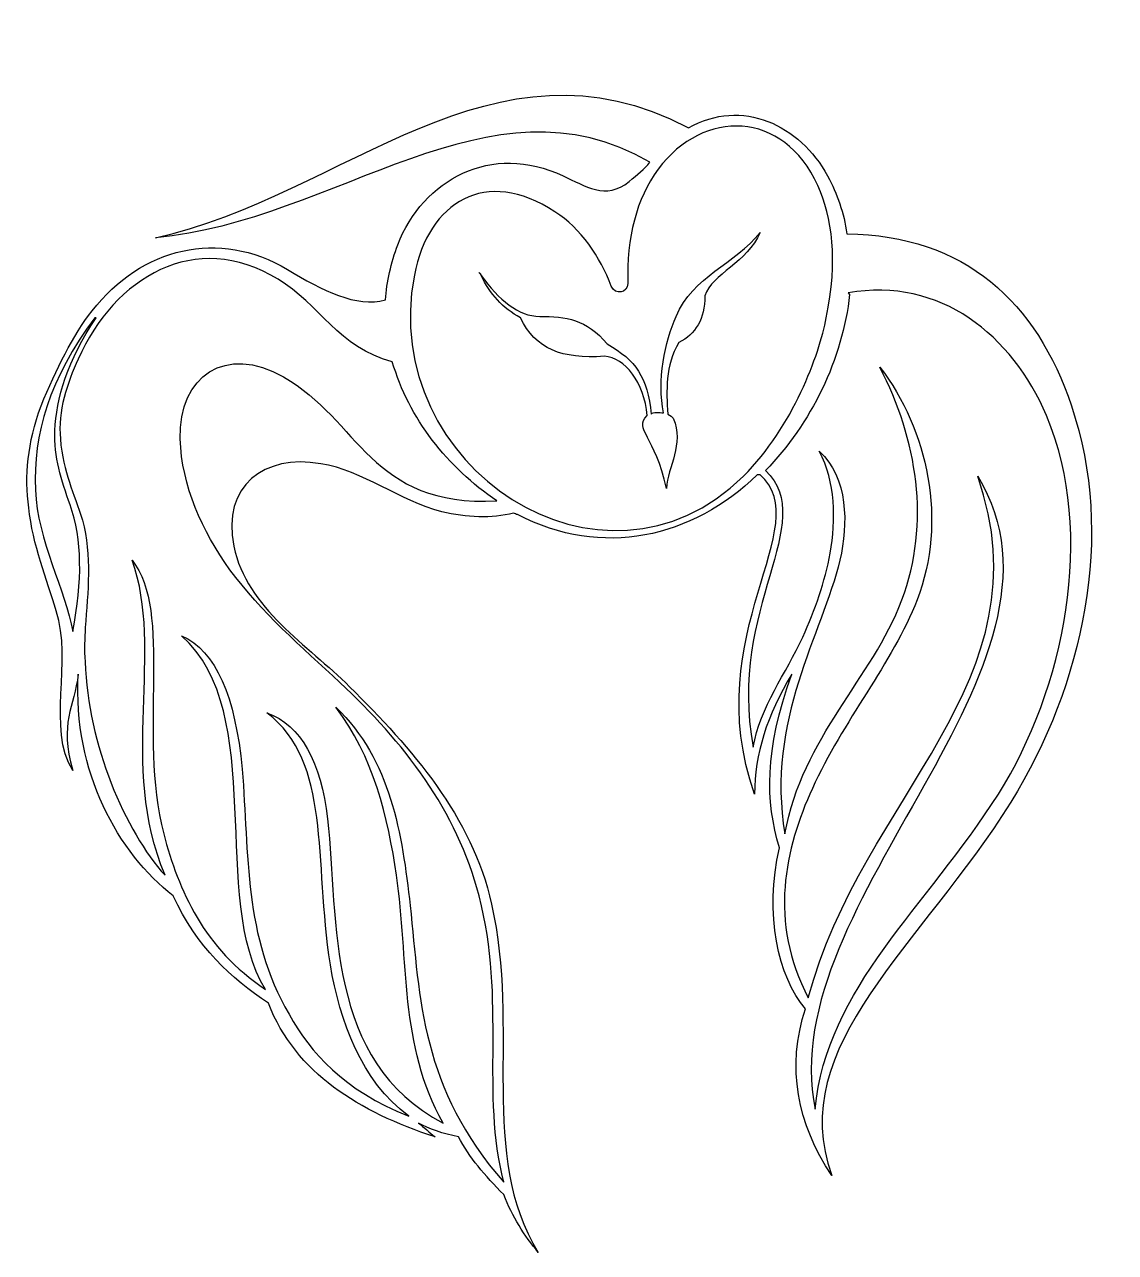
# Model space of a CAD drawing. Header units: centimetres. Extents: x -9.7 to 10.1, y -10.5 to 11.7.
import ezdxf

# ---------------------------------------------------------------- set-up
doc = ezdxf.new("R2010")
doc.units = ezdxf.units.CM
doc.header["$MEASUREMENT"] = 0
doc.layers.add('Layer 1', color=7, linetype='Continuous')

msp = doc.modelspace()

# ---------------------------------------------------------------- linework, layer by layer
at = {"layer": 'Layer 1'}
for points, knots in [([(9.25969, 4.84725), (8.6371, 6.71505), (7.34209, 7.93536), (5.20035, 7.96025), (5.20035, 7.96025), (5.15053, 8.33382), (5.02602, 8.68246), (4.85168, 9.00623), (4.85168, 9.00623), (4.3536, 9.92769), (3.30765, 10.42575), (2.33639, 9.87787), (2.33639, 9.87787), (-1.2, 11.74567), (-3.86476, 8.65756), (-7.30151, 7.88554), (-7.30151, 7.88554), (-4.03906, 8.18438), (-1.24983, 10.94875), (1.63905, 9.25526), (1.63905, 9.25526), (1.53943, 9.13072), (1.41492, 9.03113), (1.26548, 8.90659), (1.26548, 8.90659), (0.84212, 8.55792), (0.46853, 8.83187), (0.07007, 9.00621), (0.07007, 9.00621), (-1.22493, 9.6288), (-2.47014, 8.93149), (-2.91843, 7.761), (-2.91843, 7.761), (-3.04294, 7.43726), (-3.11766, 7.08859), (-3.14256, 6.76484), (-3.14256, 6.76484), (-3.66556, 6.61543), (-4.28815, 6.93917), (-4.91074, 7.31274), (-4.91074, 7.31274), (-6.15595, 8.05987), (-7.55057, 7.7112), (-8.44713, 6.56561), (-8.44713, 6.56561), (-8.7958, 6.11733), (-9.09464, 5.51963), (-9.36857, 4.84722), (-9.36857, 4.84722), (-9.61762, 4.17481), (-9.66742, 3.57711), (-9.59273, 3.00432), (-9.59273, 3.00432), (-9.51801, 2.33191), (-9.26899, 1.70932), (-9.09465, 1.13652), (-9.09465, 1.13652), (-8.7958, 0.23995), (-9.26898, -1.00526), (-8.7958, -1.75236), (-8.7958, -1.75236), (-9.04483, -0.88074), (-8.7709, -0.60677), (-8.69618, -0.00907), (-8.69618, -0.00907), (-8.7958, -1.77725), (-7.97397, -3.24659), (-6.97779, -4.01862), (-6.97779, -4.01862), (-6.55443, -4.94008), (-5.93181, -5.51288), (-5.2594, -5.96114), (-5.2594, -5.96114), (-4.76132, -7.23127), (-3.61573, -7.92856), (-2.24601, -8.37687), (-2.24601, -8.37687), (-2.34563, -8.30215), (-2.44524, -8.20254), (-2.54486, -8.12782), (-2.54486, -8.12782), (-2.37055, -8.22746), (-2.0966, -8.32705), (-1.82265, -8.37687), (-1.82265, -8.37687), (-1.62342, -8.75041), (-1.34947, -9.07415), (-1.00083, -9.42282), (-1.00083, -9.42282), (-0.85139, -9.82131), (-0.62726, -10.16995), (-0.37821, -10.4688), (-0.37821, -10.4688), (-1.47401, -8.70062), (-0.70195, -6.43433), (-1.22496, -4.16804), (-1.22496, -4.16804), (-1.5736, -2.57419), (-2.6694, -1.35391), (-3.79007, -0.23321), (-3.79007, -0.23321), (-4.5372, 0.51392), (-5.65787, 1.18633), (-5.882, 2.30703), (-5.882, 2.30703), (-6.10616, 3.40283), (-5.3341, 3.9756), (-4.31305, 3.80129), (-4.31305, 3.80129), (-3.54102, 3.67675), (-2.89351, 3.12888), (-2.12148, 2.92965), (-2.12148, 2.92965), (-1.6732, 2.83003), (-1.22494, 2.80511), (-0.82648, 2.90475), (-0.82648, 2.90475), (-0.80158, 2.90475), (-0.77666, 2.87985), (-0.75176, 2.87985), (-0.75176, 2.87985), (0.7674, 2.08292), (2.41107, 2.45649), (3.58153, 3.60206), (3.58153, 3.60206), (3.58153, 3.60206), (3.63137, 3.60206), (3.63137, 3.60206), (3.63137, 3.60206), (4.67732, 2.68062), (2.51067, 0.73808), (3.53173, -2.1757), (3.53173, -2.1757), (3.53173, -1.45347), (3.75589, -0.75616), (4.20414, -0.00903), (4.20414, -0.00903), (3.70606, -1.40368), (3.73096, -2.30022), (3.98001, -3.14696), (3.98001, -3.14696), (3.70606, -4.34235), (3.95511, -5.48794), (4.45319, -6.06074), (4.45319, -6.06074), (4.10452, -7.10669), (4.30378, -8.15267), (4.92637, -9.07413), (4.92637, -9.07413), (4.07962, -6.73315), (6.54514, -4.91517), (8.16389, -2.32514), (8.16389, -2.32514), (9.48384, -0.18341), (10.05661, 2.50627), (9.25969, 4.84725)], [0, 0, 0, 0, 0.025, 0.025, 0.025, 0.025, 0.05, 0.05, 0.05, 0.05, 0.075, 0.075, 0.075, 0.075, 0.1, 0.1, 0.1, 0.1, 0.125, 0.125, 0.125, 0.125, 0.15, 0.15, 0.15, 0.15, 0.175, 0.175, 0.175, 0.175, 0.2, 0.2, 0.2, 0.2, 0.225, 0.225, 0.225, 0.225, 0.25, 0.25, 0.25, 0.25, 0.275, 0.275, 0.275, 0.275, 0.3, 0.3, 0.3, 0.3, 0.325, 0.325, 0.325, 0.325, 0.35, 0.35, 0.35, 0.35, 0.375, 0.375, 0.375, 0.375, 0.4, 0.4, 0.4, 0.4, 0.425, 0.425, 0.425, 0.425, 0.45, 0.45, 0.45, 0.45, 0.475, 0.475, 0.475, 0.475, 0.5, 0.5, 0.5, 0.5, 0.525, 0.525, 0.525, 0.525, 0.55, 0.55, 0.55, 0.55, 0.575, 0.575, 0.575, 0.575, 0.6, 0.6, 0.6, 0.6, 0.625, 0.625, 0.625, 0.625, 0.65, 0.65, 0.65, 0.65, 0.675, 0.675, 0.675, 0.675, 0.7, 0.7, 0.7, 0.7, 0.725, 0.725, 0.725, 0.725, 0.75, 0.75, 0.75, 0.75, 0.775, 0.775, 0.775, 0.775, 0.8, 0.8, 0.8, 0.8, 0.825, 0.825, 0.825, 0.825, 0.85, 0.85, 0.85, 0.85, 0.875, 0.875, 0.875, 0.875, 0.9, 0.9, 0.9, 0.9, 0.925, 0.925, 0.925, 0.925, 0.95, 0.95, 0.95, 0.95, 1, 1, 1, 1]), ([(3.33255, 3.57714), (0.79231, 1.06183), (-3.29196, 3.75147), (-2.61954, 7.21312), (-2.61954, 7.21312), (-2.37049, 8.53305), (-1.32454, 9.18054), (-0.07933, 8.35871), (-0.07933, 8.35871), (0.39385, 8.05986), (0.74252, 7.53686), (0.94175, 7.01389), (0.94175, 7.01389), (1.01589, 6.84091), (1.23687, 6.88879), (1.24028, 7.05985), (1.24028, 7.05985), (1.2189, 7.89702), (1.39337, 8.58745), (1.7885, 9.13074), (1.7885, 9.13074), (2.61035, 10.22654), (4.05476, 10.20161), (4.67738, 8.83189), (4.67738, 8.83189), (4.92643, 8.25909), (5.05095, 7.48707), (4.82679, 6.44109), (4.82679, 6.44109), (4.70224, 5.76868), (4.22909, 4.47368), (3.33255, 3.57714)], [0, 0, 0, 0, 0.11111111, 0.11111111, 0.11111111, 0.11111111, 0.22222222, 0.22222222, 0.22222222, 0.22222222, 0.33333333, 0.33333333, 0.33333333, 0.33333333, 0.44444444, 0.44444444, 0.44444444, 0.44444444, 0.55555556, 0.55555556, 0.55555556, 0.55555556, 0.66666667, 0.66666667, 0.66666667, 0.66666667, 0.77777778, 0.77777778, 0.77777778, 0.77777778, 1, 1, 1, 1]), ([(-4.98542, 5.37022), (-6.0314, 5.96791), (-6.87814, 5.39512), (-6.85322, 4.24952), (-6.85322, 4.24952), (-6.82832, 3.4028), (-6.45476, 2.58095), (-5.95668, 1.88364), (-5.95668, 1.88364), (-5.38391, 1.11161), (-4.66168, 0.48899), (-3.96437, -0.15852), (-3.96437, -0.15852), (-2.81878, -1.22942), (-1.84752, -2.4746), (-1.44906, -4.01866), (-1.44906, -4.01866), (-0.95098, -5.91138), (-1.42416, -7.60485), (-1.0008, -9.19873), (-1.0008, -9.19873), (-2.49503, -7.50524), (-2.51996, -5.88646), (-2.69427, -4.193), (-2.69427, -4.193), (-2.84368, -2.898), (-3.04291, -1.5532), (-4.03909, -0.60681), (-4.03909, -0.60681), (-3.36668, -1.47845), (-3.09273, -2.59915), (-2.94332, -3.64513), (-2.94332, -3.64513), (-2.71916, -5.16426), (-2.8935, -6.73324), (-2.09657, -8.12786), (-2.09657, -8.12786), (-4.23832, -7.00719), (-3.98929, -4.46698), (-4.1885, -2.62405), (-4.1885, -2.62405), (-4.31304, -1.60297), (-4.66168, -0.93056), (-5.2843, -0.70643), (-5.2843, -0.70643), (-4.11381, -1.60297), (-4.43755, -3.34626), (-4.13871, -5.26388), (-4.13871, -5.26388), (-3.96438, -6.28493), (-3.59081, -7.35581), (-2.71917, -8.00332), (-2.71917, -8.00332), (-3.91458, -7.53014), (-4.48735, -6.85773), (-4.88584, -6.16042), (-4.88584, -6.16042), (-5.70769, -4.7409), (-5.60805, -3.27154), (-5.73256, -1.72751), (-5.73256, -1.72751), (-5.8571, -0.40758), (-6.20574, 0.41424), (-6.82836, 0.68822), (-6.82836, 0.68822), (-5.25941, -0.70643), (-6.33028, -4.06846), (-5.3092, -5.71213), (-5.3092, -5.71213), (-6.4299, -4.96503), (-6.87815, -3.91902), (-7.1521, -2.89797), (-7.1521, -2.89797), (-7.62528, -1.05509), (-6.97777, 1.11158), (-7.7249, 2.05794), (-7.7249, 2.05794), (-7.12721, 0.41424), (-7.97395, -1.62786), (-7.12721, -3.6451), (-7.12721, -3.6451), (-7.84942, -2.84817), (-8.52183, -1.2792), (-8.57165, 0.21507), (-8.57165, 0.21507), (-8.59655, 0.4392), (-8.57165, 0.63843), (-8.57165, 0.83766), (-8.57165, 0.83766), (-8.52186, 1.48517), (-8.44714, 2.13266), (-8.62147, 2.78018), (-8.62147, 2.78018), (-8.77088, 3.27826), (-8.97011, 3.62693), (-9.01993, 4.24952), (-9.01993, 4.24952), (-9.06972, 4.7476), (-8.89539, 5.2706), (-8.69619, 5.69396), (-8.69619, 5.69396), (-8.04868, 7.1633), (-6.57934, 8.05984), (-5.0851, 7.1384), (-5.0851, 7.1384), (-4.33797, 6.69012), (-3.98933, 5.89319), (-3.01807, 5.64414), (-3.01807, 5.64414), (-2.71922, 4.62309), (-2.02191, 3.72652), (-1.12535, 3.12883), (-1.12535, 3.12883), (-3.41647, 3.00434), (-3.6157, 4.59819), (-4.98542, 5.37022)], [0, 0, 0, 0, 0.03333333, 0.03333333, 0.03333333, 0.03333333, 0.06666667, 0.06666667, 0.06666667, 0.06666667, 0.1, 0.1, 0.1, 0.1, 0.13333333, 0.13333333, 0.13333333, 0.13333333, 0.16666667, 0.16666667, 0.16666667, 0.16666667, 0.2, 0.2, 0.2, 0.2, 0.23333333, 0.23333333, 0.23333333, 0.23333333, 0.26666667, 0.26666667, 0.26666667, 0.26666667, 0.3, 0.3, 0.3, 0.3, 0.33333333, 0.33333333, 0.33333333, 0.33333333, 0.36666667, 0.36666667, 0.36666667, 0.36666667, 0.4, 0.4, 0.4, 0.4, 0.43333333, 0.43333333, 0.43333333, 0.43333333, 0.46666667, 0.46666667, 0.46666667, 0.46666667, 0.5, 0.5, 0.5, 0.5, 0.53333333, 0.53333333, 0.53333333, 0.53333333, 0.56666667, 0.56666667, 0.56666667, 0.56666667, 0.6, 0.6, 0.6, 0.6, 0.63333333, 0.63333333, 0.63333333, 0.63333333, 0.66666667, 0.66666667, 0.66666667, 0.66666667, 0.7, 0.7, 0.7, 0.7, 0.73333333, 0.73333333, 0.73333333, 0.73333333, 0.76666667, 0.76666667, 0.76666667, 0.76666667, 0.8, 0.8, 0.8, 0.8, 0.83333333, 0.83333333, 0.83333333, 0.83333333, 0.86666667, 0.86666667, 0.86666667, 0.86666667, 0.9, 0.9, 0.9, 0.9, 0.93333333, 0.93333333, 0.93333333, 0.93333333, 1, 1, 1, 1]), ([(2.11223, 6.46599), (1.913, 6.01773), (1.76356, 5.2955), (1.8881, 4.7227), (1.8881, 4.7227), (1.81338, 4.7227), (1.68887, 4.7476), (1.66397, 4.6978), (1.66397, 4.6978), (1.58925, 5.37021), (1.39002, 5.66906), (0.86704, 5.96791), (0.86704, 5.96791), (0.49347, 6.41619), (0.11991, 6.46599), (-0.35327, 6.46599), (-0.35327, 6.46599), (-0.73599, 6.46599), (-1.09569, 6.76476), (-1.41039, 7.20756), (-1.41039, 7.20756), (-1.25968, 6.8735), (-1.01613, 6.61024), (-0.70194, 6.44106), (-0.70194, 6.44106), (-0.42799, 5.86826), (0.04519, 5.69396), (0.81722, 5.74375), (0.81722, 5.74375), (1.19079, 5.71885), (1.53943, 5.27057), (1.58925, 4.67288), (1.58925, 4.67288), (1.3402, 4.42383), (1.73866, 4.29931), (1.93789, 3.35295), (1.93789, 3.35295), (1.96279, 3.75144), (2.26163, 4.1499), (2.06243, 4.62306), (2.06243, 4.62306), (2.03753, 4.64796), (2.01264, 4.67285), (1.96281, 4.69778), (1.96281, 4.69778), (1.93791, 5.12114), (1.91302, 5.56942), (2.16204, 5.99278), (2.16204, 5.99278), (2.46089, 6.14219), (2.63522, 6.41614), (2.63522, 6.83953), (2.63522, 6.83953), (2.75973, 7.23799), (3.40725, 7.43722), (3.63138, 7.9851), (3.63138, 7.9851), (3.18311, 7.41235), (2.41108, 7.18823), (2.11223, 6.46599)], [0, 0, 0, 0, 0.0625, 0.0625, 0.0625, 0.0625, 0.125, 0.125, 0.125, 0.125, 0.1875, 0.1875, 0.1875, 0.1875, 0.25, 0.25, 0.25, 0.25, 0.3125, 0.3125, 0.3125, 0.3125, 0.375, 0.375, 0.375, 0.375, 0.4375, 0.4375, 0.4375, 0.4375, 0.5, 0.5, 0.5, 0.5, 0.5625, 0.5625, 0.5625, 0.5625, 0.625, 0.625, 0.625, 0.625, 0.6875, 0.6875, 0.6875, 0.6875, 0.75, 0.75, 0.75, 0.75, 0.8125, 0.8125, 0.8125, 0.8125, 0.875, 0.875, 0.875, 0.875, 1, 1, 1, 1]), ([(-1.44906, 7.26292), (-1.43625, 7.24419), (-1.42334, 7.22583), (-1.4104, 7.20757), (-1.4104, 7.20757), (-1.41498, 7.21773), (-1.41977, 7.22773), (-1.42416, 7.23802), (-1.42416, 7.23802), (-1.42416, 7.23802), (-1.44906, 7.26292), (-1.44906, 7.26292)], [0, 0, 0, 0, 0.25, 0.25, 0.25, 0.25, 0.5, 0.5, 0.5, 0.5, 1, 1, 1, 1]), ([(4.62755, -7.87876), (3.8555, -4.09334), (9.65818, 0.11547), (7.56622, 3.57714), (7.56622, 3.57714), (8.86122, -0.15849), (5.47427, -2.20065), (4.50301, -5.86153), (4.50301, -5.86153), (3.7808, -4.49178), (4.07965, -3.14698), (4.57773, -2.07611), (4.57773, -2.07611), (5.12563, -0.85583), (6.02217, 0.19015), (6.47043, 1.33575), (6.47043, 1.33575), (7.01833, 2.75529), (6.66966, 4.42386), (5.79802, 5.54453), (5.79802, 5.54453), (6.47043, 4.24953), (6.71948, 2.73037), (6.19651, 1.33575), (6.19651, 1.33575), (5.64861, -0.10869), (4.4034, -1.12977), (4.07966, -2.89795), (4.07966, -2.89795), (3.73099, -0.83092), (4.75207, 0.71314), (5.07582, 2.05796), (5.07582, 2.05796), (5.22523, 2.70547), (5.22523, 3.55222), (4.70225, 4.02538), (4.70225, 4.02538), (5.0011, 3.47748), (5.0011, 2.78017), (4.90148, 2.18248), (4.90148, 2.18248), (4.80186, 1.65948), (4.62753, 1.1614), (4.4034, 0.66332), (4.4034, 0.66332), (4.10455, 0.01581), (3.63137, -0.60679), (3.50686, -1.32902), (3.50686, -1.32902), (3.03365, 1.21122), (4.70225, 2.73035), (3.73099, 3.67671), (3.73099, 3.67671), (4.55284, 4.52346), (5.12564, 5.69395), (5.25015, 6.86444), (5.25015, 6.86444), (5.25015, 6.86444), (5.22525, 6.88934), (5.22525, 6.88934), (5.22525, 6.88934), (6.89382, 7.18819), (8.18885, 6.11731), (8.81144, 4.67287), (8.81144, 4.67287), (9.70798, 2.53112), (9.13518, -0.28304), (7.9398, -2.17576), (7.9398, -2.17576), (6.64476, -4.21786), (4.82675, -5.68719), (4.62755, -7.87876)], [0, 0, 0, 0, 0.05263158, 0.05263158, 0.05263158, 0.05263158, 0.10526316, 0.10526316, 0.10526316, 0.10526316, 0.15789474, 0.15789474, 0.15789474, 0.15789474, 0.21052632, 0.21052632, 0.21052632, 0.21052632, 0.26315789, 0.26315789, 0.26315789, 0.26315789, 0.31578947, 0.31578947, 0.31578947, 0.31578947, 0.36842105, 0.36842105, 0.36842105, 0.36842105, 0.42105263, 0.42105263, 0.42105263, 0.42105263, 0.47368421, 0.47368421, 0.47368421, 0.47368421, 0.52631579, 0.52631579, 0.52631579, 0.52631579, 0.57894737, 0.57894737, 0.57894737, 0.57894737, 0.63157895, 0.63157895, 0.63157895, 0.63157895, 0.68421053, 0.68421053, 0.68421053, 0.68421053, 0.73684211, 0.73684211, 0.73684211, 0.73684211, 0.78947368, 0.78947368, 0.78947368, 0.78947368, 0.84210526, 0.84210526, 0.84210526, 0.84210526, 0.89473684, 0.89473684, 0.89473684, 0.89473684, 1, 1, 1, 1]), ([(-8.79577, 0.76295), (-8.92028, 1.51008), (-9.44328, 2.40665), (-9.46818, 3.32809), (-9.46818, 3.32809), (-9.518, 4.32425), (-9.21913, 5.34533), (-8.39731, 6.4411), (-8.39731, 6.4411), (-8.39731, 6.4411), (-8.37241, 6.4411), (-8.37241, 6.4411), (-8.37241, 6.4411), (-8.89539, 5.66907), (-9.09462, 4.97176), (-9.11954, 4.39897), (-9.11954, 4.39897), (-9.14444, 3.92579), (-8.995, 3.50243), (-8.84559, 3.05415), (-8.84559, 3.05415), (-8.62143, 2.43155), (-8.62143, 1.68442), (-8.79577, 0.76295)], [0, 0, 0, 0, 0.14285714, 0.14285714, 0.14285714, 0.14285714, 0.28571429, 0.28571429, 0.28571429, 0.28571429, 0.42857143, 0.42857143, 0.42857143, 0.42857143, 0.57142857, 0.57142857, 0.57142857, 0.57142857, 0.71428571, 0.71428571, 0.71428571, 0.71428571, 1, 1, 1, 1])]:
    msp.add_open_spline(points, degree=3, knots=knots, dxfattribs=at)

doc.saveas('drawing.dxf')
